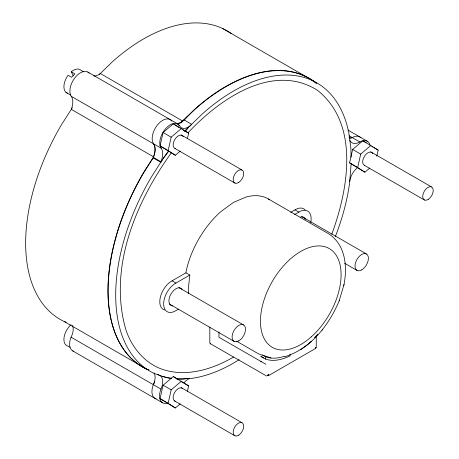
<?xml version="1.0" encoding="UTF-8"?>
<svg xmlns="http://www.w3.org/2000/svg" width="459" height="459" viewBox="0 0 459 459"><rect width="100%" height="100%" fill="white"/><g stroke="black" fill="none" stroke-linecap="round" stroke-linejoin="round"><path stroke-width="0.69" d="M164.62 310.009A16.891 9.754 -60 0 1 160.443 296.824A16.891 9.754 -60 0 1 172.073 280.833L185.941 272.83L186.044 271.86A69.527 40.14 -60 0 1 220.808 211.651L233.528 202.367L246.253 196.957A69.527 40.14 -60 0 1 269.479 199.659M185.941 272.83L189.802 275.056L188.23 289.749L188.724 293.817M316.142 347.274L315.293 348.513L316.142 347.274L315.694 347.733M343.728 285.509L344.032 284.488C347.463 266.231 345.524 244.475 328.34 233.597L268.291 198.925M268.36 375.577L268.819 374.601L267.74 375.215L268.584 375.479L268.762 375.089L268.308 374.831L267.74 375.215M180.209 151.149L175.355 155.274L160.059 145.916L163.1 132.513L173.353 123.81L188.649 133.167L187.433 138.526M175.355 155.274L168.137 150.581L171.173 137.178L181.431 128.468M180.209 403.857L175.355 407.982L160.059 398.624L163.1 385.221L173.353 376.518L188.649 385.876L187.433 391.234M175.355 407.982L168.137 403.289L171.173 389.886L181.431 381.177M369.742 168.08L364.882 172.205L349.592 162.847L352.627 149.445L362.885 140.735L378.176 150.099L376.81 156.129M364.882 172.205L357.664 167.506L360.705 154.104L370.958 145.4M148.068 369.587L146.794 369.151A166.577 96.172 -60 0 1 143.747 172.641L153.163 157.919L154.322 154.499A15.726 9.082 -60 0 0 153.587 143.839A14.9 8.601 -60 0 1 157.443 124.997A14.9 8.601 -60 0 1 171.832 121.136M284.614 356.815C310.789 348.725 328.919 325.27 339.172 300.846L339.327 300.318M339.172 300.846L344.032 284.488M331.811 234.199C348.174 189.596 360.108 124.205 317.347 90.205C272.021 61.867 218.765 99.844 187.966 132.852M268.308 374.831L267.827 375.41L268.762 375.089M168.413 151.12L163.215 158.453L151.35 177.031A166.577 96.172 -60 0 0 154.396 373.54L165.957 377.516L171.677 378.239M72.327 107.733L61.426 124.796A166.68 96.235 -60 0 0 64.254 321.558L146.547 369.07L149.118 369.96M153.587 143.839A15.962 9.214 -60 0 1 153.587 156.869L143.724 172.309A166.68 96.235 -60 0 0 146.547 369.07M171.459 152.658C135.715 202.241 108.181 267.752 125.737 329.264C131.871 348.547 146.817 365.863 167.013 370.706C189.934 376.38 213.791 368.491 233.631 357.039M162.578 159.428L160.765 162.308L153.163 157.919M163.215 158.453L168.786 151.017M184.994 131.354L188.196 127.688L202.184 114.044A166.577 96.172 -60 0 1 348.783 132.674L350.9 148.36L351.032 157.173M187.622 116.156L184.34 119.816L180.743 122.341A15.595 9.002 -60 0 1 177.214 123.454M184.925 131.171L188.196 127.688M310.479 341.932L308.511 344.003L300.605 349.775M314.409 337.784L317.846 334.152M310.732 342.156L311.472 341.387M322.092 330.17L322.47 329.769M184.879 131.079L187.295 128.595M267.964 375.542L268.532 374.963M181.093 122.811L194.582 109.655A166.577 96.172 -60 0 1 316.36 83.372M99.328 74.484L112.323 61.827A166.68 96.235 -60 0 1 231.353 33.622M180.622 122.972L194.622 109.34A166.68 96.235 -60 0 1 316.429 83.245M73.182 75.666L71.352 71.816L72.029 71.202A13.409 7.74 -60 0 1 80.836 70.175L83.762 71.862M290.765 212.305L294.982 209.872A16.891 9.754 -60 0 1 305.189 209.981M178.35 309.246L175.94 310.634A16.891 9.754 -60 0 1 163.645 303.944A16.891 9.754 -60 0 1 175.94 283.06L189.802 275.056M294.626 214.537L298.849 212.098A16.891 9.754 -60 0 1 310.714 222.672M268.308 375.737L315.012 348.771M284.454 356.339C277.443 358.45 268.917 359.667 262.588 354.985M171.735 378.417L169.807 378.296L162.716 376.397M176.595 378.715L182.745 379.1L189.613 378.308L187.134 379.851A15.726 9.082 -60 0 0 183.829 382.978M176.52 378.853L178.585 379.117L192.08 378.325A166.577 96.172 -60 0 0 239.128 359.69M270.936 357.9L258.813 354.021L236.528 341.152M260.746 356.299C269.238 363.08 281.143 360.286 290.065 355.857L290.065 353.952M266.673 376.036L210.342 343.705M64.254 321.558L66.176 322.224M263.145 357.446L263.741 357.681M260.746 361.422L261.257 361.623M265.824 364.257L218.954 337.296L218.954 331.84M262.502 357.177L261.257 356.58M222.764 28.584L305.063 76.096M347.933 130.058L367.292 141.234M371.83 146.432L372.983 147.098M374.137 147.764L378.176 150.099M349.15 135.801L359.845 141.974A14.9 8.601 -60 0 1 370.023 145.113M370.688 151.82L431.42 186.882M352.627 149.445L360.705 154.104M364.412 165.355L424.523 200.061M349.592 162.847L357.664 167.506M182.63 121.015L100.332 73.503L98.444 74.828A15.595 9.002 -60 0 1 93.613 75.959M87.864 72.074L177.765 123.976M178.264 124.854L179.435 125.531A13.311 7.688 -60 0 0 191.667 124.303L184.065 119.914A13.311 7.688 -60 0 1 176.91 124.028M182.877 129.834L188.649 133.167M181.156 134.889L241.887 169.95M71.352 71.816L74.863 73.842L71.638 77.307L68.127 75.282L67.525 76.045A13.409 7.74 -60 0 0 67.72 93.297M163.1 132.513L171.173 137.178M294.982 209.872L298.849 212.098M301.741 216.619L366.431 253.965M174.885 148.423L234.997 183.13M160.059 145.916L168.137 150.581M65.947 92.328L70.629 95.03M89.178 73.159A14.9 8.601 -60 0 0 74.851 77.858A14.9 8.601 -60 0 0 71.288 96.327L161.189 148.228A15.726 9.082 -60 0 1 161.924 158.889L160.902 161.711L153.3 157.322M344.657 263.277L356.982 270.391M153.587 156.869L71.288 109.357A15.962 9.214 -60 0 0 71.288 96.327M172.073 280.833L175.94 283.06M178.832 287.581L243.522 324.926M169.382 304.001L234.073 341.353M181.724 381.877L182.877 382.542M184.03 383.208L188.649 385.876M181.156 387.597L241.887 422.659M157.689 374.395L158.86 375.072A13.42 7.746 -60 0 1 160.943 389.083A14.9 8.601 -60 0 0 167.34 403.22M163.1 385.221L171.173 389.886M72.218 325.339A12.009 6.931 -60 0 1 71.042 337.181L160.943 389.083M174.265 400.776L234.997 435.838M160.059 398.624L168.137 403.289M69.963 347.343L65.947 345.036A13.409 7.74 -60 0 1 71.059 324.697M72.717 350.9L162.612 402.801M363.436 141.097L366.213 142.904M173.353 123.81L178.907 127.418M173.353 376.518L178.35 379.765M315.729 348.123L315.465 348.129M351.141 163.938L349.569 183.187A166.577 96.172 -60 0 1 335.351 236.586M316.257 335.833L316.257 346.625M265.663 356.758L265.663 359.139M209.826 327.066L209.826 342.569A2.484 1.434 -60 0 0 210.704 343.82M175.24 148.567A7.447 4.303 -60 0 1 175.131 138.979A7.447 4.303 -60 0 1 183.233 136.679M175.24 401.275A7.447 4.303 -60 0 1 174.615 392.514A7.447 4.303 -60 0 1 182.527 388.429M364.773 165.498A7.447 4.303 -60 0 1 364.658 155.911A7.447 4.303 -60 0 1 372.76 153.604M349.064 137.384A26.961 15.566 -60 0 0 352.242 137.585A14.9 8.601 -60 0 1 361.004 137.935M352.242 137.585A15.726 9.082 -60 0 1 349.775 138.687M156.049 398.86A14.9 8.601 -60 0 1 153.34 384.694A13.42 7.746 -60 0 0 154.098 372.92M154.821 381.159A12.009 6.931 -60 0 1 153.34 384.694M73.75 351.347A14.9 8.601 -60 0 1 71.042 337.181M359.845 141.974A15.726 9.082 -60 0 1 349.838 140.517M349.701 181.701A13.162 7.602 -60 0 1 356.959 168.172M161.189 148.228A14.9 8.601 -60 0 1 165.045 129.386A14.9 8.601 -60 0 1 179.435 125.531M172.429 305.901A9.932 5.732 -60 0 1 170.972 293.984A9.932 5.732 -60 0 1 182.022 289.279M300.662 217.004A9.932 5.732 -60 0 1 305.447 219.304M238.818 182.389A7.447 4.303 -60 0 0 242.8 170.61A7.447 4.303 -60 0 0 233.7 176.623A7.447 4.303 -60 0 0 238.818 182.389M238.818 435.098A7.447 4.303 -60 0 0 242.8 423.318A7.447 4.303 -60 0 0 233.7 429.331A7.447 4.303 -60 0 0 238.818 435.098M428.35 199.321A7.447 4.303 -60 0 0 432.332 187.542A7.447 4.303 -60 0 0 423.232 193.555A7.447 4.303 -60 0 0 428.35 199.321M238.812 340.865A9.473 5.468 -60 0 0 244.59 325.907A9.473 5.468 -60 0 0 232.988 332.643A9.473 5.468 -60 0 0 238.812 340.865M361.721 269.903A9.473 5.468 -60 0 0 367.498 254.952A9.473 5.468 -60 0 0 355.897 261.682A9.473 5.468 -60 0 0 361.721 269.903M311.213 336.906A57.014 32.916 -60 0 0 329.287 248.589A57.014 32.916 -60 0 0 261.837 308.396A57.014 32.916 -60 0 0 311.213 336.906"/></g></svg>
